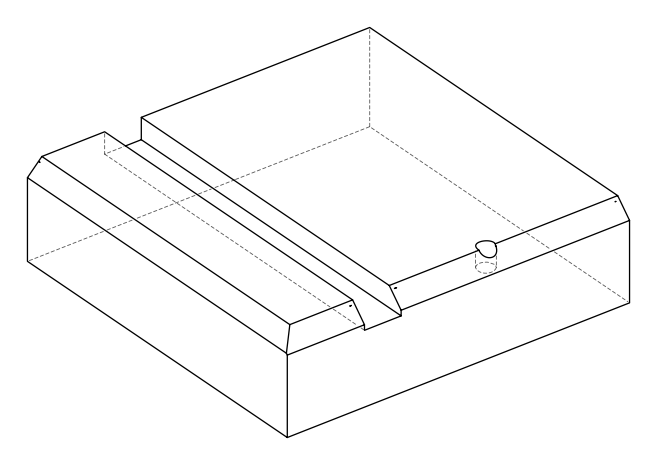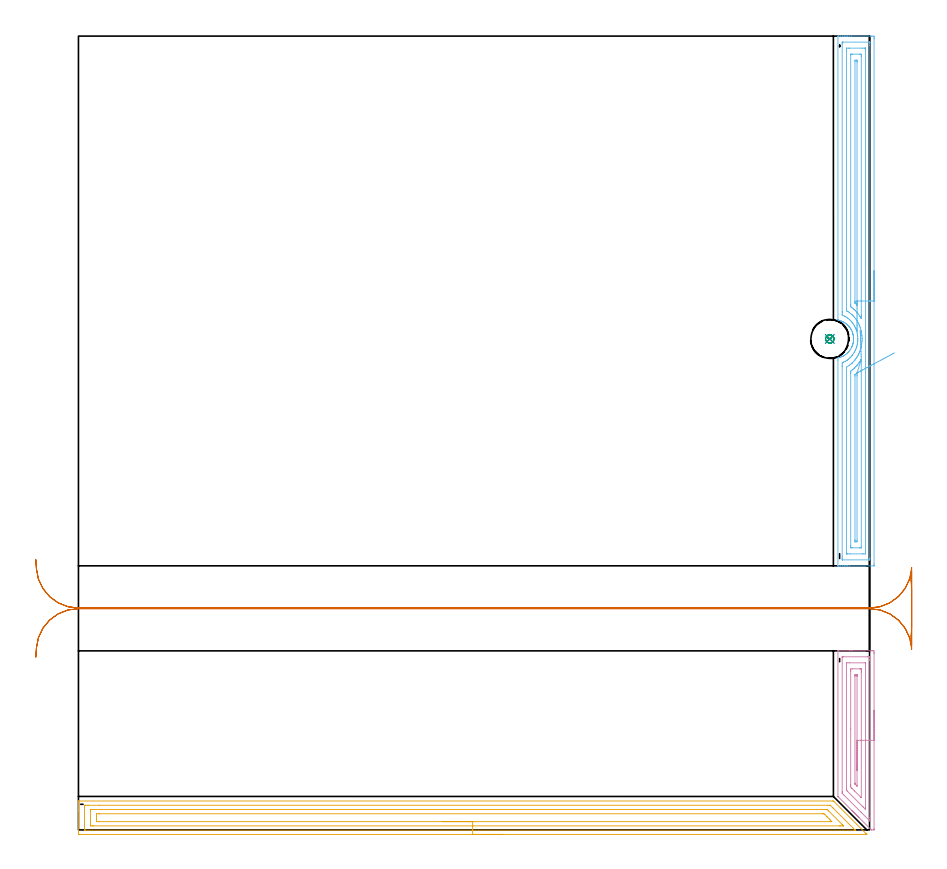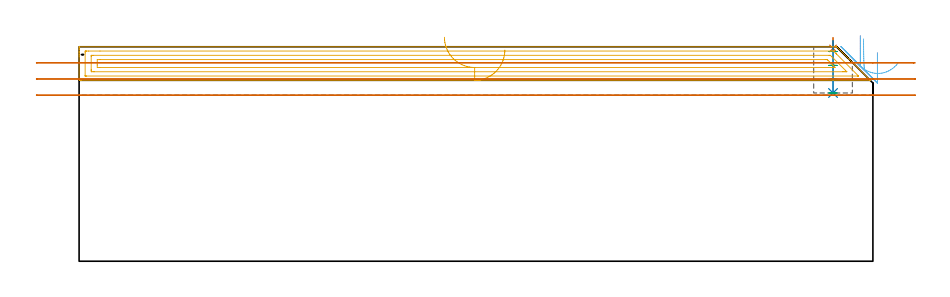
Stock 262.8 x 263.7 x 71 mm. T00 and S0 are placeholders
(PLAN: 7 operations, 4 tool changes, 22.3 min)
(1 SPOT_DRILL | STEP1POCKET | NXT0321_9005460120000 | 0.03 min | 2 mm3)
(2 DRILL_BLIND_HOLE_INTO_CENTER | STEP1POCKET | NXT0301_089 | 0.07 min | 1512 mm3)
(3 MILL_ROUGH_BLIND_HOLE_CONTOUR | STEP1POCKET | NXT0201_013 | Spiral | 0.22 min | 456 mm3)
(4 AREA_MILL | FG_CHAMFER_SURFACE | UGT0205_001 | 2.37 min | 4756 mm3)
(5 AREA_MILL_1 | FG_CHAMFER_SURFACE_1 | UGT0205_001 | 8.48 min | 15679 mm3)
(6 AREA_MILL_2 | FG_CHAMFER_SURFACE_2 | UGT0205_001 | 7.21 min | 13036 mm3)
(7 MILL_RECTANGULAR_SLOT | SLOT_RECTANGULAR | UGT0201_006 | Follow Part, ap 7, ae 75% | 3.87 min | 117634 mm3)
(TOOL NXT0321_9005460120000 | NC Spot Drill, 142deg, 12mm, Carbide, Uncoated | D12 PA142 FL30 Z2)
(TOOL NXT0301_089 | Carbide Drill 11.8mm [860.1-1180-035A1-MM 2214] | D11.8 PA140 FL55 Z2)
(TOOL NXT0201_013 | ENDMILL 10mm | D10 FL30 Z4)
(TOOL UGT0205_001 | Chamfer Mill 20 x 3 x 45 deg. | D20 FL50 Z2)
(TOOL UGT0201_006 | End Mill 28 mm | D28 FL25 Z2)
(OP 1 SPOT_DRILL)
G17 G21 G94 G90
T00 M6
G54
G17 G0 G90 X249.6 Y163.1 S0 M3
G43 Z81. H0
G94 G81 G98 Z70.449 F250. R74.
G80
M5
M2
(OP 2 DRILL_BLIND_HOLE_INTO_CENTER)
G17 G21 G94 G90
T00 M6
G54
G17 G0 G90 X249.6 Y163.1 S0 M3
G43 Z81. H1
G94 G81 G98 Z55.7 F250. R73.
G80
M5
M2
(OP 3 MILL_ROUGH_BLIND_HOLE_CONTOUR)
G17 G21 G94 G90
T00 M6
G54
G17 G0 G90 X249.6 Y163.1 S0 M3
G43 Z81. H0
Z69.425
G94 G3 X250.234 Y163.866 R0.645 F250.
X249.338 Y164.475 R0.766
X248.225 Y162.838 R1.4
X249.338 Y164.475 R-1.4
X248.781 Y163.656 R0.7
X249.6 Y163.1 R0.7
G0 Z64.85
G3 X250.234 Y163.866 R0.645
X249.338 Y164.475 R0.766
X248.225 Y162.838 R1.4
X249.338 Y164.475 R-1.4
X248.781 Y163.656 R0.7
X249.6 Y163.1 R0.7
G0 Z60.275
G3 X250.234 Y163.866 R0.645
X249.338 Y164.475 R0.766
X248.225 Y162.838 R1.4
X249.338 Y164.475 R-1.4
X248.781 Y163.656 R0.7
X249.6 Y163.1 R0.7
G0 Z55.7
G3 X250.234 Y163.866 R0.645
X249.338 Y164.475 R0.766
X248.225 Y162.838 R1.4
X249.338 Y164.475 R-1.4
X248.781 Y163.656 R0.7
X249.6 Y163.1 R0.7
G0 Z81.
M5
M2
(OP 4 AREA_MILL)
G17 G21 G94 G90
T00 M6
G54
G17 G0 G90 X264.3 Y39.75 S1061 M3
G43 Z81. H0
Z69.
G94 G1 Y39.712 Z68.128 F250.
Y39.598 Z67.264
Y39.409 Z66.412
Y39.147 Z65.58
Y38.813 Z64.774
Y38.41 Z64.
Y37.941 Z63.264
Y37.41 Z62.572
Y36.821 Z61.929
Y36.178 Z61.34
Y35.486 Z60.809
Y34.75 Z60.34
Y33.976 Z59.937
Y33.17 Z59.603
Y32.338 Z59.341
Y31.486 Z59.152
Y30.622 Z59.038
Y29.75 Z59.
Y0.348
X264.295 Y0.071 Z59.005
X264.292 Y0.002 Z59.006
X264.252 Y0. Z59.046
X263.527 Y0.001 Z59.772
X263.4 Y0.01 Z59.896
X263.334 Y0.066 Z59.965
X259.341 Y4.058 Z63.957
X259.173 Y4.225 Z64.122
X259.009 Y4.39 Z64.289
X258.898 Y4.501 Z64.4
X258.736 Y4.661 Z64.559
X258.579 Y4.819 Z64.718
X258.455 Y4.944 Z64.843
X258.3 Y5.098 Z64.995
X258.15 Y5.249 Z65.148
X258.012 Y5.387 Z65.286
X257.864 Y5.534 Z65.432
X257.72 Y5.679 Z65.578
X257.569 Y5.83 Z65.729
X257.427 Y5.971 Z65.868
X257.29 Y6.109 Z66.008
X257.126 Y6.273 Z66.172
X256.991 Y6.407 Z66.305
X256.86 Y6.539 Z66.438
X252.43 Y10.969 Z70.869
X252.32 Y11.082 Z70.977
X252.306 Y11.105 Z70.991
X252.3 Y11.145 Z71.
Y59.429
X252.304 Y59.49 Z70.99
X252.405 Y59.5 Z70.893
X256.259 Z67.04
X256.991 Z66.303
X263.606 Z59.69
X263.972 Y59.495 Z59.324
X264.292 Y59.49 Z59.004
X264.298 Y58.986 Z59.002
X264.3 Y58.653 Z59.
Y29.75
X262.886 Z60.414
Y4.058
X262.884 Y3.39 Z60.416
X262.882 Y3.172 Z60.418
X262.879 Y3.028 Z60.421
X262.872 Y2.988 Z60.428
X262.843 Y3.016 Z60.457
X262.68 Y3.172 Z60.62
X260.02 Y5.83 Z63.28
X254.373 Y11.476 Z68.927
X253.82 Y12.031 Z69.48
X253.741 Y12.118 Z69.559
X253.721 Y12.141 Z69.579
X253.719 Y12.158 Z69.581
X253.716 Y12.199 Z69.584
X253.715 Y12.366 Z69.585
X253.714 Y12.7 Z69.586
X253.715 Y57.214 Z69.585
X253.716 Y57.381 Z69.584
X253.719 Y57.464 Z69.581
X253.72 Y57.48 Z69.58
X253.731 Y57.49 Z69.569
X253.81 Y57.493 Z69.49
X254.092 Y57.499 Z69.208
X262.227 Z61.073
X262.821 Y57.496 Z60.479
X262.864 Y57.49 Z60.436
X262.879 Y57.484 Z60.421
X262.881 Y57.435 Z60.419
X262.884 Y57.214 Z60.416
X262.886 Y56.545 Z60.414
Y56.328
Y29.75
X261.472 Z61.828
X261.471 Y7.363 Z61.829
X261.47 Y7.125 Z61.83
X261.467 Y6.966 Z61.833
X261.465 Y6.853 Z61.835
X261.449 Y6.862 Z61.851
X261.354 Y6.952 Z61.946
X260.698 Y7.602 Z62.602
X260.482 Y7.817 Z62.818
X255.382 Y12.917 Z67.918
X255.246 Y13.056 Z68.054
X255.157 Y13.151 Z68.143
X255.137 Y13.174 Z68.163
X255.134 Y13.287 Z68.166
X255.131 Y13.446 Z68.169
X255.128 Y13.922 Z68.172
X255.129 Y54.675 Z68.171
X255.135 Y55.442 Z68.165
X255.138 Y55.491 Z68.162
X255.192 Y55.497 Z68.108
X255.246 Y55.498 Z68.054
X256.061 Y55.5 Z67.239
X261.354 Y55.499 Z61.946
X261.411 Y55.497 Z61.889
X261.448 Y55.492 Z61.852
X261.466 Y55.487 Z61.834
X261.467 Y55.48 Z61.833
X261.47 Y55.442 Z61.83
X261.471 Y55.323 Z61.829
X261.472 Y29.75 Z61.828
X260.057 Z63.243
Y10.804
X260.056 Y10.747 Z63.244
X260.054 Y10.721 Z63.246
Y10.719
X259.992 Y10.756 Z63.308
X257.831 Y12.917 Z65.469
X256.991 Y13.759 Z66.309
X256.949 Y13.803 Z66.351
X256.55 Y14.251 Z66.75
X256.546 Y14.689 Z66.754
X256.544 Y15.143 Z66.756
X256.543 Y33.521 Z66.757
X256.544 Y52.784 Z66.756
X256.546 Y53.236 Z66.754
X256.55 Y53.39 Z66.75
X256.557 Y53.49 Z66.743
X257.159 Y53.5 Z66.141
X259.609 Y53.499 Z63.691
X259.779 Y53.498 Z63.521
X259.975 Y53.49 Z63.325
X260.051 Y53.475 Z63.249
X260.052 Y53.434 Z63.248
X260.055 Y53.217 Z63.245
X260.057 Y52.784 Z63.243
Y52.329
Y29.75
X258.643 Z64.657
Y14.784
X258.64 Y14.689 Z64.66
X258.636 Y14.598 Z64.664
X258.633 Y14.575 Z64.667
X258.616 Y14.589 Z64.684
X258.592 Y14.609 Z64.708
X258.509 Y14.689 Z64.791
X258.184 Y15.015 Z65.116
X258.067 Y15.134 Z65.233
X257.989 Y15.217 Z65.311
X257.964 Y15.247 Z65.336
X257.961 Y15.264 Z65.339
X257.959 Y15.306 Z65.341
X257.957 Y15.48 Z65.343
Y15.575
Y51.012
X257.959 Y51.361 Z65.341
X257.961 Y51.447 Z65.339
X257.963 Y51.483 Z65.337
X257.981 Y51.49 Z65.319
X258.06 Y51.494 Z65.24
X258.257 Y51.499 Z65.043
X258.544 Z64.756
X258.6 Y51.497 Z64.7
X258.626 Y51.494 Z64.674
X258.636 Y51.49 Z64.664
X258.638 Y51.479 Z64.662
X258.641 Y51.406 Z64.659
X258.643 Y51.107 Z64.657
Y51.012
Y29.75
Y28.878 Z64.695
Y28.013 Z64.809
Y27.162 Z64.998
Y26.33 Z65.26
Y25.524 Z65.594
Y24.75 Z65.997
Y24.014 Z66.465
Y23.322 Z66.996
Y22.679 Z67.586
Y22.09 Z68.229
Y21.558 Z68.921
Y21.09 Z69.657
Y20.687 Z70.431
Y20.353 Z71.237
Y20.091 Z72.069
Y19.902 Z72.92
Y19.788 Z73.785
Y19.75 Z74.657
G0 Z81.
M5
M2
(OP 5 AREA_MILL_1)
G17 G21 G94 G90
T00 M6
G54
G17 G0 G90 X140.95 Y-1.5 S1061 M3
G43 Z81. H0
Z69.9
G94 G1 X140.912 Z69.028 F250.
X140.798 Z68.164
X140.609 Z67.312
X140.347 Z66.48
X140.013 Z65.674
X139.61 Z64.9
X139.141 Z64.164
X138.61 Z63.472
X138.021 Z62.829
X137.378 Z62.24
X136.686 Z61.708
X135.95 Z61.24
X135.176 Z60.837
X134.37 Z60.503
X133.538 Z60.241
X132.686 Z60.052
X131.822 Z59.938
X130.95 Z59.9
X0.609
X0.344 Y-1.497 Z59.902
X0.01 Y-1.492 Z59.906
X0. Y-1.152 Z60.245
Y6.286 Z67.68
Y6.853 Z68.25
Y7.18 Z68.576
Y7.748 Z69.144
Y8.074 Z69.469
Y8.728 Z70.127
Y9.139 Z70.538
X0.006 Y9.535 Z70.927
X0.01 Y9.597 Z70.988
X0.163 Y9.6 Z71.
X250.578
X250.795 Y9.598 Z70.987
X250.957 Y9.443 Z70.843
X261.588 Y-1.187 Z60.211
X261.718 Y-1.316 Z60.08
X261.886 Y-1.487 Z59.911
X261.887 Y-1.495 Z59.903
X261.886 Y-1.499 Z59.899
X130.95 Y-1.5 Z59.9
Y-0.086 Z61.314
X2.395
X2.284 Y-0.084 Z61.316
X2.062 Y-0.08 Z61.32
X2.009 Y-0.078 Z61.322
X2.006 Y-0.065 Z61.335
X2.003 Y-0.031 Z61.369
X2.001 Y0.026 Z61.426
Y7.575 Z68.975
X2.008 Y8.074 Z69.474
X2.01 Y8.167 Z69.567
X2.173 Y8.179 Z69.579
X2.286 Y8.183 Z69.583
X2.395 Y8.185 Z69.585
X3.177 Y8.186 Z69.586
X6.915
X248.792 Y8.185 Z69.585
X249.578 Y8.181 Z69.581
X249.685 Y8.179 Z69.579
X249.775 Y8.164 Z69.564
X249.868 Y8.074 Z69.474
X250.578 Y7.372 Z68.772
X250.77 Y7.18 Z68.58
X257.924 Y0.026 Z61.426
X257.991 Y-0.044 Z61.356
X258.013 Y-0.07 Z61.33
X258.017 Y-0.078 Z61.322
X258.013 Y-0.08 Z61.32
X257.942 Y-0.083 Z61.317
X257.83 Y-0.085 Z61.315
X257.719 Y-0.086 Z61.314
X130.95
Y1.328 Z62.728
X5.073 Y1.329 Z62.729
X4.664 Y1.33 Z62.73
X4.18 Y1.333 Z62.733
X4.028 Y1.335 Z62.735
X4.01 Y1.634 Z63.034
X4.004 Y1.814 Z63.214
X4.001 Y1.994 Z63.394
Y6.466 Z67.866
X4.006 Y6.647 Z68.047
X4.01 Y6.761 Z68.161
X4.06 Y6.764 Z68.164
X4.18 Y6.767 Z68.167
X4.589 Y6.771 Z68.171
X248.308
X248.55 Y6.768 Z68.168
X248.67 Y6.765 Z68.165
X248.726 Y6.762 Z68.162
X248.792 Y6.703 Z68.103
X249.214 Y6.286 Z67.686
X253.686 Y1.814 Z63.214
X254.148 Y1.348 Z62.748
X254.154 Y1.335 Z62.735
X254.148 Y1.334 Z62.734
X253.739 Y1.33 Z62.73
X253.256 Y1.329 Z62.729
X252.848 Y1.328 Z62.728
X130.95
Y2.743 Z64.143
X6.824
X6.01 Y2.75 Z64.15
X6. Y3.568 Z64.968
Y4.463 Z65.863
X6.007 Y5.35 Z66.75
X6.859 Y5.357 Z66.757
X6.893
X247.041
X247.47 Y5.353 Z66.753
X247.68 Y5.35 Z66.75
X247.899 Y5.143 Z66.543
X248.553 Y4.497 Z65.897
X248.792 Y4.259 Z65.659
X249.448 Y3.603 Z65.003
X249.685 Y3.365 Z64.765
X250.186 Y2.853 Z64.253
X250.271 Y2.749 Z64.149
X249.651 Y2.743 Z64.143
X130.95
X130.078 Z64.181
X129.213 Z64.295
X128.362 Z64.483
X127.53 Z64.746
X126.724 Z65.08
X125.95 Z65.482
X125.214 Z65.951
X124.522 Z66.482
X123.879 Z67.072
X123.29 Z67.715
X122.758 Z68.407
X122.29 Z69.143
X121.887 Z69.916
X121.553 Z70.722
X121.291 Z71.554
X121.102 Z72.406
X120.988 Z73.271
X120.95 Z74.143
G0 Z81.
M5
M2
(OP 6 AREA_MILL_2)
G17 G21 G94 G90
T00 M6
G54
G17 G0 G90 X264.3 Y185.7 S1061 M3
G43 Z81. H0
Z69.
G94 G1 Y185.662 Z68.128 F250.
Y185.548 Z67.264
Y185.359 Z66.412
Y185.097 Z65.58
Y184.763 Z64.774
Y184.36 Z64.
Y183.892 Z63.264
Y183.36 Z62.572
Y182.771 Z61.929
Y182.128 Z61.34
Y181.436 Z60.808
Y180.7 Z60.34
Y179.926 Z59.937
Y179.12 Z59.603
Y178.288 Z59.341
Y177.436 Z59.152
Y176.572 Z59.038
Y175.7 Z59.
Y88.297
X264.294 Y87.734 Z59.003
X264.292 Y87.71 Z59.006
X264.26 Y87.7 Z59.037
X256.118 Z67.176
X255.542 Z67.756
X255.246 Z68.051
X254.669 Z68.628
X254.373 Z68.923
X253.781 Z69.518
X253.22 Z70.08
X252.628 Z70.671
X252.522 Z70.777
X252.411 Z70.881
X252.348 Z70.943
X252.302 Y87.71 Z70.988
X252.3 Y87.851 Z71.
Y156.079
X252.304 Y156.805 Z70.99
X252.596 Y156.883 Z70.702
X252.678 Y156.903 Z70.62
X252.932 Y156.971 Z70.367
X253.001 Y156.989 Z70.297
X253.242 Y157.075 Z70.057
X253.501 Y157.182 Z69.797
X253.691 Y157.259 Z69.608
X253.709 Y157.268 Z69.59
X253.937 Y157.38 Z69.358
X254.063 Y157.44 Z69.236
X254.131 Y157.473 Z69.168
X254.291 Y157.565 Z69.008
X254.373 Y157.613 Z68.924
X254.434 Y157.648 Z68.865
X254.469 Y157.668 Z68.83
X254.771 Y157.863 Z68.529
X254.798 Y157.881 Z68.501
X255.021 Y158.05 Z68.278
X255.426 Y158.397 Z67.872
X255.682 Y158.648 Z67.614
X255.792 Y158.755 Z67.507
X255.809 Y158.772 Z67.489
X255.828 Y158.792 Z67.471
X255.91 Y158.883 Z67.389
X256.118 Y159.148 Z67.18
X256.211 Y159.266 Z67.088
X256.487 Y159.663 Z66.811
X256.8 Y160.202 Z66.499
X256.962 Y160.553 Z66.335
X256.991 Y160.626 Z66.308
X257.04 Y160.754 Z66.259
X257.132 Y160.996 Z66.164
X257.267 Y161.43 Z66.03
X257.272 Y161.444 Z66.026
X257.282 Y161.486 Z66.017
X257.373 Y161.889 Z65.924
X257.444 Y162.335 Z65.852
X257.452 Y162.433 Z65.844
X257.466 Y162.631 Z65.822
X257.474 Y162.704 Z65.818
X257.482 Y162.781 Z65.813
X257.484 Y162.901 Z65.812
Y163.037 Z65.804
X257.487 Y163.226 Z65.805
X257.483 Y163.312 Z65.811
X257.476 Y163.421 Z65.816
X257.463 Y163.672 Z65.833
X257.408 Y164.117 Z65.888
X257.385 Y164.236 Z65.912
X257.32 Y164.552 Z65.974
X257.318 Y164.565 Z65.976
X257.296 Y164.653 Z66.003
X257.282 Y164.704 Z66.017
X257.196 Y165.008 Z66.097
X257.104 Y165.27 Z66.192
X257.042 Y165.444 Z66.253
X257.037 Y165.457 Z66.258
X256.851 Y165.899 Z66.448
X256.8 Y166.004 Z66.5
X256.609 Y166.335 Z66.689
X256.571 Y166.402 Z66.727
X256.409 Y166.655 Z66.889
X256.323 Y166.79 Z66.976
X256.139 Y167.036 Z67.16
X256.123 Y167.058 Z67.177
X255.911 Y167.317 Z67.389
X255.74 Y167.502 Z67.56
X255.564 Y167.681 Z67.736
X255.297 Y167.922 Z68.003
X255.021 Y168.15 Z68.279
X254.859 Y168.268 Z68.44
X254.721 Y168.368 Z68.579
X254.413 Y168.572 Z68.887
X254.132 Y168.728 Z69.168
X253.937 Y168.822 Z69.363
X253.691 Y168.941 Z69.608
X253.516 Y169.011 Z69.784
X253.242 Y169.12 Z70.057
X253.019 Y169.191 Z70.281
X252.799 Y169.26 Z70.499
X252.628 Y169.303 Z70.668
X252.405 Y169.362 Z70.893
X252.305 Y169.396 Z70.992
X252.3 Y169.457 Z71.
Y263.549
X252.302 Y263.69 Z70.988
X252.409 Y263.697 Z70.883
X252.522 Y263.7 Z70.777
X253.22 Z70.079
X253.781 Z69.518
X254.373 Z68.923
X254.669 Z68.628
X255.246 Z68.051
X255.542 Z67.755
X256.118 Z67.176
X256.703 Z66.593
X263.388 Y263.699 Z59.909
X263.972 Y263.694 Z59.325
X264.293 Y263.69 Z59.004
X264.297 Y263.434 Z59.002
X264.299 Y263.103 Z59.001
X264.3 Y262.768 Z59.
Y175.7
X262.886 Z60.414
X262.885 Y90.3 Z60.415
X262.884 Y90.081 Z60.416
X262.88 Y89.745 Z60.42
X262.879 Y89.712 Z60.421
X262.823 Y89.708 Z60.477
X262.724 Y89.703 Z60.576
X262.599 Y89.7 Z60.701
X253.872 Y89.701 Z69.428
X253.754 Y89.707 Z69.546
X253.732 Y89.71 Z69.568
X253.721 Y89.718 Z69.579
X253.719 Y89.742 Z69.581
X253.716 Y89.861 Z69.584
X253.715 Y90.081 Z69.585
X253.714 Y90.754 Z69.586
Y154.077
X253.715 Y154.295 Z69.585
X253.72 Y154.963 Z69.58
X253.723 Y155.187 Z69.577
X254.175 Y155.39 Z69.125
X254.373 Y155.486 Z68.927
X254.758 Y155.685 Z68.542
X255.246 Y155.975 Z68.054
X255.309 Y156.014 Z67.991
X255.406 Y156.079 Z67.894
X255.807 Y156.397 Z67.493
X256.118 Y156.663 Z67.182
X256.278 Y156.808 Z67.022
X256.449 Y156.971 Z66.851
X256.718 Y157.25 Z66.582
X256.991 Y157.577 Z66.309
X257.115 Y157.736 Z66.185
X257.21 Y157.863 Z66.09
X257.68 Y158.567 Z65.62
X257.817 Y158.802 Z65.483
X257.864 Y158.889 Z65.436
X258.109 Y159.395 Z65.191
X258.217 Y159.646 Z65.083
X258.363 Y160.028 Z64.937
X258.534 Y160.538 Z64.766
X258.554 Y160.6 Z64.746
X258.57 Y160.652 Z64.73
X258.581 Y160.697 Z64.719
X258.736 Y161.352 Z64.564
X258.749 Y161.418 Z64.551
X258.751 Y161.43 Z64.549
X258.809 Y161.837 Z64.491
X258.853 Y162.202 Z64.447
X258.864 Y162.322 Z64.436
X258.89 Y162.687 Z64.41
X258.898 Y163.049 Z64.402
Y163.214
X258.855 Y163.984 Z64.445
X258.84 Y164.106 Z64.46
X258.736 Y164.829 Z64.564
X258.694 Y165.041 Z64.606
X258.567 Y165.523 Z64.733
X258.461 Y165.889 Z64.839
X258.306 Y166.33 Z64.994
X258.119 Y166.781 Z65.181
X258.041 Y166.963 Z65.259
X257.864 Y167.308 Z65.436
X257.654 Y167.673 Z65.646
X257.256 Y168.294 Z66.044
X257.049 Y168.565 Z66.251
X256.991 Y168.634 Z66.309
X256.611 Y169.065 Z66.689
X256.218 Y169.457 Z67.082
X256.118 Y169.545 Z67.182
X255.633 Y169.953 Z67.667
X255.246 Y170.222 Z68.054
X255.056 Y170.349 Z68.244
X254.62 Y170.594 Z68.68
X254.373 Y170.714 Z68.927
X253.733 Y171.003 Z69.567
X253.724 Y171.011 Z69.576
X253.721 Y171.016 Z69.579
X253.717 Y171.241 Z69.583
X253.715 Y171.914 Z69.585
X253.714 Y172.133 Z69.586
X253.715 Y261.1 Z69.585
X253.716 Y261.319 Z69.584
X253.72 Y261.655 Z69.58
X253.721 Y261.688 Z69.579
X253.777 Y261.692 Z69.523
X253.876 Y261.697 Z69.424
X254.001 Y261.7 Z69.299
X262.728 Y261.699 Z60.572
X262.846 Y261.693 Z60.454
X262.868 Y261.69 Z60.432
X262.879 Y261.682 Z60.421
X262.881 Y261.658 Z60.419
X262.884 Y261.539 Z60.416
X262.885 Y261.319 Z60.415
X262.886 Y260.646 Z60.414
Y175.7
X261.472 Z61.828
X261.471 Y92.637 Z61.829
X261.469 Y91.865 Z61.831
X261.467 Y91.749 Z61.833
X261.465 Y91.714 Z61.835
X261.434 Y91.71 Z61.866
X261.354 Y91.706 Z61.946
X260.642 Y91.7 Z62.658
X260.482 Z62.818
X256.28 Z67.02
X255.407 Z67.893
X255.246 Y91.702 Z68.054
X255.192 Y91.705 Z68.108
X255.151 Y91.71 Z68.149
X255.135 Y91.718 Z68.165
X255.133 Y91.746 Z68.167
X255.13 Y91.865 Z68.17
X255.129 Y91.984 Z68.171
Y153.403
X255.13 Y153.522 Z68.17
X255.133 Y153.643 Z68.167
X255.135 Y153.718 Z68.165
X255.164 Y153.745 Z68.136
X256.05 Y154.295 Z67.25
X256.09 Y154.324 Z67.21
X256.118 Y154.347 Z67.182
X256.577 Y154.718 Z66.723
X256.991 Y155.073 Z66.309
X257.051 Y155.126 Z66.249
X257.114 Y155.187 Z66.186
X257.489 Y155.57 Z65.811
X257.864 Y155.994 Z65.436
X257.902 Y156.04 Z65.398
X257.933 Y156.079 Z65.367
X258.277 Y156.549 Z65.023
X258.561 Y156.971 Z64.739
X258.631 Y157.078 Z64.669
X258.736 Y157.247 Z64.564
X258.96 Y157.634 Z64.34
X259.077 Y157.863 Z64.223
X259.256 Y158.224 Z64.044
X259.487 Y158.755 Z63.813
X259.523 Y158.843 Z63.777
X259.609 Y159.069 Z63.691
X259.752 Y159.5 Z63.548
X259.798 Y159.646 Z63.502
X259.889 Y159.95 Z63.411
X259.948 Y160.191 Z63.352
X260.029 Y160.538 Z63.271
X260.111 Y160.917 Z63.189
X260.193 Y161.43 Z63.107
X260.226 Y161.692 Z63.074
X260.285 Y162.322 Z63.015
X260.299 Y162.509 Z63.001
X260.313 Y163.214 Z62.987
X260.307 Y163.392 Z62.993
X260.267 Y164.106 Z63.033
X260.246 Y164.346 Z63.054
X260.151 Y164.998 Z63.149
X260.085 Y165.403 Z63.215
X259.976 Y165.889 Z63.324
X259.786 Y166.6 Z63.514
X259.727 Y166.781 Z63.573
X259.609 Y167.12 Z63.691
X259.388 Y167.673 Z63.912
X259.221 Y168.07 Z64.079
X258.964 Y168.565 Z64.336
X258.736 Y168.962 Z64.564
X258.414 Y169.457 Z64.886
X258.189 Y169.787 Z65.111
X257.864 Y170.207 Z65.436
X257.801 Y170.284 Z65.499
X257.745 Y170.349 Z65.555
X257.381 Y170.744 Z65.919
X256.991 Y171.128 Z66.309
X256.871 Y171.241 Z66.429
X256.455 Y171.58 Z66.845
X256.118 Y171.836 Z67.182
X255.692 Y172.133 Z67.608
X255.246 Y172.403 Z68.054
X255.166 Y172.453 Z68.134
X255.146 Y172.468 Z68.154
X255.139 Y172.475 Z68.161
X255.135 Y172.506 Z68.165
X255.132 Y172.665 Z68.168
X255.129 Y172.904 Z68.171
Y173.024
Y258.763
X255.131 Y259.535 Z68.169
X255.133 Y259.651 Z68.167
X255.135 Y259.686 Z68.165
X255.166 Y259.69 Z68.134
X255.246 Y259.694 Z68.054
X255.958 Y259.7 Z67.342
X256.118 Z67.182
X260.32 Z62.98
X261.193 Z62.107
X261.354 Y259.698 Z61.946
X261.408 Y259.695 Z61.892
X261.449 Y259.69 Z61.851
X261.465 Y259.682 Z61.835
X261.466 Y259.654 Z61.834
X261.47 Y259.535 Z61.83
X261.471 Y259.416 Z61.829
X261.472 Y175.7 Z61.828
X260.057 Z63.243
Y171.241
Y170.783
X260.055 Y170.349 Z63.245
X260.051 Y169.948 Z63.249
X260.05 Y169.898 Z63.25
X260.025 Y169.92 Z63.275
X260.001 Y169.948 Z63.299
X259.756 Y170.349 Z63.544
X259.609 Y170.578 Z63.691
X259.161 Y171.241 Z64.139
X258.736 Y171.776 Z64.564
X258.422 Y172.133 Z64.878
X258.151 Y172.423 Z65.149
X257.864 Y172.705 Z65.436
X257.51 Y173.024 Z65.79
X256.991 Y173.443 Z66.309
X256.563 Y173.777 Z66.737
X256.549 Y173.793 Z66.751
X256.547 Y173.811 Z66.753
X256.544 Y173.851 Z66.756
X256.543 Y173.916 Z66.757
Y174.375
Y257.471
X256.544 Y257.593 Z66.756
X256.548 Y257.673 Z66.752
X256.55 Y257.689 Z66.75
X256.556 Y257.693 Z66.744
X256.58 Y257.696 Z66.72
X256.991 Y257.7 Z66.309
X257.042 Z66.258
X259.609 Z63.691
X259.66 Z63.64
X260.007 Y257.692 Z63.293
X260.046 Y257.69 Z63.254
X260.05 Y257.666 Z63.25
X260.054 Y257.622 Z63.246
X260.056 Y257.578 Z63.244
X260.057 Y257.293 Z63.243
Y256.86
Y175.7
X258.643 Z64.657
Y174.903
Y174.808
X258.641 Y174.487 Z64.659
X258.639 Y174.409 Z64.661
X258.638 Y174.403 Z64.662
X258.626 Y174.41 Z64.674
X258.591 Y174.436 Z64.709
X258.52 Y174.496 Z64.78
X258.165 Y174.808 Z65.135
X258.001 Y174.953 Z65.299
X257.964 Y174.996 Z65.336
X257.962 Y175.079 Z65.338
X257.959 Y175.254 Z65.341
X257.957 Y175.605 Z65.343
Y175.7
Y255.14
X257.961 Y255.506 Z65.339
X257.964 Y255.68 Z65.336
X258.134 Y255.691 Z65.166
X258.559 Y255.696 Z64.741
X258.605 Y255.694 Z64.695
X258.633 Y255.691 Z64.667
X258.636 Y255.662 Z64.664
X258.639 Y255.499 Z64.661
X258.643 Y255.172 Z64.657
Y255.076
Y175.7
Y174.828 Z64.695
Y173.964 Z64.809
Y173.112 Z64.998
Y172.28 Z65.26
Y171.474 Z65.594
Y170.7 Z65.997
Y169.964 Z66.465
Y169.272 Z66.996
Y168.629 Z67.586
Y168.04 Z68.229
Y167.508 Z68.921
Y167.04 Z69.657
Y166.637 Z70.431
Y166.303 Z71.237
Y166.041 Z72.069
Y165.852 Z72.92
Y165.738 Z73.785
Y165.7 Z74.657
G0 X259.706 Y165.943 Z73.6
G1 Y165.936 Z72.728
X259.709 Y165.853 Z71.859
X259.715 Y165.695 Z71.001
X259.723 Y165.463 Z70.161
X259.734 Y165.158 Z69.343
X259.748 Y164.784 Z68.555
X259.764 Y164.342 Z67.803
X259.782 Y163.836 Z67.093
X259.802 Y163.271 Z66.429
X259.824 Y162.649 Z65.817
X259.848 Y161.977 Z65.261
X259.874 Y161.259 Z64.767
X259.901 Y160.501 Z64.336
X259.93 Y159.708 Z63.974
X259.959 Y158.886 Z63.682
X259.989 Y158.042 Z63.463
X260.02 Y157.182 Z63.318
X260.051 Y156.313 Z63.249
X260.054 Y156.231 Z63.246
X260.056 Y156.142 Z63.244
X260.057 Y156.079 Z63.243
Y155.836
Y93.929
X260.056 Y93.807 Z63.244
X260.052 Y93.726 Z63.248
X260.05 Y93.71 Z63.25
X260.044 Y93.707 Z63.256
X260.02 Y93.704 Z63.28
X259.609 Y93.7 Z63.691
X259.558 Z63.742
X256.991 Z66.309
X256.94 Z66.36
X256.593 Y93.708 Z66.707
X256.554 Y93.71 Z66.746
X256.55 Y93.734 Z66.75
X256.546 Y93.778 Z66.755
X256.544 Y93.822 Z66.756
X256.543 Y94.107 Z66.757
Y94.54
Y151.62
X256.544 Y152.076 Z66.756
X256.547 Y152.294 Z66.753
X256.55 Y152.397 Z66.75
X256.991 Y152.748 Z66.309
X257.347 Y153.04 Z65.953
X257.773 Y153.403 Z65.527
X257.821 Y153.447 Z65.479
X257.864 Y153.489 Z65.436
X258.259 Y153.891 Z65.041
X258.629 Y154.295 Z64.671
X258.679 Y154.353 Z64.621
X258.736 Y154.423 Z64.564
X259.065 Y154.851 Z64.235
X259.313 Y155.187 Z63.987
X259.435 Y155.365 Z63.865
X259.609 Y155.628 Z63.691
X260.011 Y156.26 Z63.289
X260.051 Y156.313 Z63.249
X258.636 Y151.798 Z64.664
X258.64 Y151.718 Z64.66
X258.642 Y151.62 Z64.658
X258.643 Y151.138 Z64.657
Y150.823
Y96.26
X258.639 Y95.894 Z64.661
X258.636 Y95.72 Z64.664
X258.466 Y95.709 Z64.834
X258.041 Y95.704 Z65.259
X257.995 Y95.706 Z65.305
X257.967 Y95.709 Z65.333
X257.964 Y95.738 Z65.336
X257.961 Y95.901 Z65.339
X257.957 Y96.228 Z65.343
Y96.324
Y150.793
X257.962 Y151.158 Z65.338
X257.964 Y151.2 Z65.336
X257.988 Y151.232 Z65.312
X258.046 Y151.286 Z65.254
X258.123 Y151.355 Z65.177
X258.592 Y151.767 Z64.708
X258.628 Y151.794 Z64.672
X258.636 Y151.798 Z64.664
X259.235 Y152.118 Z64.116
X259.873 Y152.46 Z63.629
X260.547 Y152.82 Z63.208
X261.25 Y153.195 Z62.854
X261.978 Y153.585 Z62.571
X262.725 Y153.984 Z62.362
X263.485 Y154.39 Z62.226
X264.252 Y154.8 Z62.167
X265.022 Y155.211 Z62.184
X265.787 Y155.62 Z62.276
X266.542 Y156.024 Z62.444
X267.281 Y156.419 Z62.686
X267.999 Y156.803 Z63.
X268.69 Y157.172 Z63.383
X269.349 Y157.524 Z63.834
X269.97 Y157.857 Z64.348
X270.55 Y158.167 Z64.921
X271.084 Y158.452 Z65.55
G0 Z81.
M5
M2
(OP 7 MILL_RECTANGULAR_SLOT)
G17 G21 G94 G90
T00 M6
G54
G17 G0 G90 X-14.166 Y57.422 S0 M3
G43 Z81. H0
Z65.667
G94 G1 X-13.97 Y60.416 F250.
G2 X0. Y73.5 R14. F500.
G1 X262.8
G2 X276.197 Y63.566 R14.
G1 X276.225 Y63.557
G3 X276.8 Y67.505 R14.
G1 Y79.708
G3 X276.227 Y83.649 R14.
G1 X276.199 Y83.64
G2 X262.8 Y73.7 R14.
G1 X0.
G2 X-13.97 Y86.784 R14.
G1 X-14.166 Y89.778 F250.
G0 Y57.422 Z60.333
G1 X-13.97 Y60.416
G2 X0. Y73.5 R14. F500.
G1 X262.8
G2 X276.73 Y60.894 R14.
G1 X276.76 Y60.892
G3 X276.8 Y61.923 R14.
G1 Y85.303
G3 X276.761 Y86.319 R14.
G1 X276.732 Y86.317
G2 X262.8 Y73.7 R14.
G1 X0.
G2 X-13.97 Y86.784 R14.
G1 X-14.166 Y89.778 F250.
G0 Y57.422 Z55.
G1 X-13.97 Y60.416
G2 X0. Y73.5 R14. F500.
G1 X262.8
G2 X276.79 Y60.029 R14.
G1 X276.8
Y87.171
X276.79
G2 X262.8 Y73.7 R14.
G1 X0.
G2 X-13.97 Y86.784 R14.
G1 X-14.166 Y89.778 F250.
G0 Z81.
M5
M2
